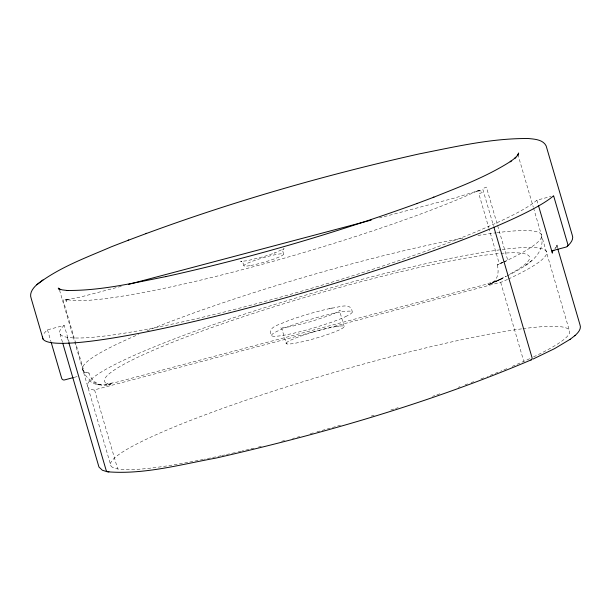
<?xml version="1.0" encoding="UTF-8"?>
<svg xmlns="http://www.w3.org/2000/svg" width="611" height="611" viewBox="0 0 611 611"><rect width="100%" height="100%" fill="white"/><g stroke="black" fill="none" stroke-linecap="round" stroke-linejoin="round"><path stroke-width="0.46" stroke-dasharray="3.06 2.29" d="M286.185 343.161L286.643 342.565A30.596 3.361 -16.3 0 1 288.331 341.404L290.057 340.487A30.527 3.353 -16.3 0 1 293.555 338.914L296.35 337.776A30.565 3.353 -16.3 0 1 301.215 335.981L304.721 334.775A30.764 3.376 -16.3 0 1 310.319 332.98L312.19 332.407M507.336 275.92C522.13 267.908 545.432 257.178 541.667 236.587M554.849 248.822L556.14 247.463L555.773 247.944L557.156 245.042L556.957 246.829L556.506 244.461L557.568 248.097M525.193 265.67L533.227 259.431M121.261 286.322L80.683 296.992L65.415 299.986L67.531 299.757L66.423 300.375L66.546 302.613L65.553 299.23L62.895 299.306L84.31 372.542L89.023 373.107A17.727 17.238 -78.8 0 0 110.499 384.747L105.588 384.159L116.747 382.158L485.241 284.543L502.731 278.578L491.84 283.336L506.504 276.332M345.475 316.674L348.171 315.329A42.48 4.659 -16.3 0 0 350.989 313.611L351.974 312.687A42.426 4.659 -16.3 0 0 352.089 311.686L351.249 311.289A42.365 4.651 -16.3 0 0 348.629 311.121L346.04 311.297A42.472 4.659 -16.3 0 0 340.976 311.984L336.928 312.717A42.663 4.682 -16.3 0 0 329.986 314.199L327.496 314.78A42.144 4.621 -16.3 0 0 319.744 316.735L305.126 320.928A42.617 4.674 -16.3 0 0 297.374 323.418L292.478 325.098A42.419 4.651 -16.3 0 0 285.727 327.595L281.808 329.184A42.38 4.651 -16.3 0 0 276.959 331.376L274.538 332.659A42.449 4.659 -16.3 0 0 272.2 334.27L271.559 335.095A42.518 4.667 -16.3 0 0 271.941 335.943M503.097 262.234L497.247 264.968L502.922 262.486M503.846 261.882L508.383 259.767A239.13 26.242 -16.3 0 0 496.85 232.692M497.247 264.96A17.727 13.862 65.7 0 1 488.456 284.627L498.767 279.823A221.396 24.295 -16.3 0 0 506.175 276.103M477.046 191.136L463.291 197.208A239.13 26.242 -16.3 0 1 73.205 300.543L67.271 299.688M503.731 262.127L507.787 260.355L486.371 187.119L482.629 188.646L493.619 226.269M488.456 284.627L499.47 279.823L497.736 280.525M508.367 279.028A239.13 26.242 -16.3 0 0 356.572 280.808A239.13 26.242 -16.3 0 0 93.964 390.009L502.189 281.862A239.13 26.242 -16.3 0 0 507.504 279.426M479.123 190.433L479.52 190.281L455.073 197.888L379.462 217.921M479.52 190.281L476.336 191.464L480.399 190.708L482.667 192.381L478.841 193.794L488.922 228.27M502.326 262.516L499.263 263.647L489.182 229.171M44.076 333.461A268.68 29.481 -16.3 0 1 47.505 329.825L64.201 325.396L69.234 342.595M64.201 325.396A250.953 27.541 -16.3 0 0 66.454 337.157L72.335 337.86A250.953 27.541 -16.3 0 0 481.697 229.423L494.864 223.672A250.953 27.541 -16.3 0 0 536.901 200.179L550.962 196.452M74.175 377.369L76.795 376.674A2.36 2.291 48.5 0 1 77.398 376.597M329.917 308.517C314.718 311.916 299.741 316.33 285.192 321.882C280.059 324.701 266.847 326.725 271.513 335.439M331.788 308.12C338.005 307.799 351.249 301.475 352.234 311.969M329.596 308.586L332.14 308.043M112.073 383.265C104.412 385.312 95.179 386.427 88.969 380.286M336.096 326.549L333.194 327.076A30.81 3.383 -16.3 0 0 328.176 328.145L326.389 328.558A30.092 3.299 -16.3 0 0 320.844 329.955M66.141 299.833L67.05 299.734M339.747 326.053L341.595 325.923A30.519 3.345 -16.3 0 1 343.474 326.045L344.077 326.327A30.573 3.353 -16.3 0 1 343.993 327.053L343.29 327.71A30.634 3.361 -16.3 0 1 341.259 328.955L339.334 329.917A30.657 3.368 -16.3 0 1 335.592 331.536L332.659 332.682A30.665 3.368 -16.3 0 1 327.633 334.492L325.869 335.095A30.497 3.345 -16.3 0 1 319.614 337.104L315.719 338.257A34.468 3.781 -16.3 0 1 303.598 341.473L295.503 343.191A30.672 3.368 -16.3 0 1 291.607 343.787L289.561 343.985A30.665 3.368 -16.3 0 1 287.33 343.985L286.483 343.779M96.759 384.54L101.571 385.113C93.552 383.296 85.563 378.339 82.943 370.151M89.023 373.107L85.12 371.893A239.13 26.242 -16.3 0 1 138.59 334.408M110.507 384.754L106.887 383.632A221.396 24.295 -16.3 0 1 245.546 315.94A221.396 24.295 -16.3 0 1 500.111 253.443M271.971 335.951L273.155 336.241A42.518 4.667 -16.3 0 0 276.241 336.249L279.105 335.966A42.518 4.667 -16.3 0 0 284.512 335.134L286.559 334.752A42.144 4.621 -16.3 0 0 293.486 333.285A46.207 5.071 -16.3 0 0 315.093 327.565L329.222 323.036A42.518 4.667 -16.3 0 0 336.187 320.523L340.289 318.919A42.48 4.659 -16.3 0 0 345.398 316.712M536.901 200.179L538.222 204.7M517.838 154.316L533.258 207.045M533.525 207.954L569.231 330.077M500.722 282.503L523.78 361.353M344.184 326.534L339.777 311.526L340.266 310.144L336.89 312.274L330.352 315.108L310.762 321.638L290.996 326.549L284.176 327.603L280.51 327.519L281.87 328.756L286.154 343.405M283.55 254.069L282.756 250.922L283.199 249.143L282.84 249.891L284.092 248.616L274.568 253.061L275.026 252.893L263.616 256.651L247.363 260.698L240.933 261.409L241.811 261.493L240.719 261.149L242.911 262.73L243.934 265.808M94.613 390.085L117.671 468.935M59.542 290.141L74.435 341.06M74.695 341.969L110.942 465.903M67.248 337.249L68.577 341.809M60.077 334.057L62.475 342.252M47.505 329.825L50.98 341.702M500.967 253.366A221.396 24.295 -16.3 0 1 507.688 275.309M147.106 330.841A239.13 26.242 -16.3 0 1 463.535 237.992M478.001 235.464A239.13 26.242 -16.3 0 1 495.926 232.806M523.001 328.68A239.13 26.242 -16.3 0 1 533.113 357.091M529.699 358.688A239.13 26.242 -16.3 0 1 525.246 360.719L512.705 366.195A239.13 26.242 -16.3 0 1 510.208 367.249M506.802 368.67A239.13 26.242 -16.3 0 1 500.646 371.19M497.996 372.259A239.13 26.242 -16.3 0 1 487.425 376.429M483.782 377.835A239.13 26.242 -16.3 0 1 478.795 379.737M473.693 381.654A239.13 26.242 -16.3 0 1 471.112 382.623M467.629 383.907A239.13 26.242 -16.3 0 1 465.116 384.831M460.03 386.679A239.13 26.242 -16.3 0 1 458.319 387.298M439.805 393.828A239.13 26.242 -16.3 0 1 432.527 396.325M398.151 407.674A239.13 26.242 -16.3 0 1 395.508 408.515M393.736 409.08A239.13 26.242 -16.3 0 1 390.192 410.202M374.069 415.213A239.13 26.242 -16.3 0 1 370.465 416.312M340.495 425.203A239.13 26.242 -16.3 0 1 315.039 432.382M313.229 432.878A239.13 26.242 -16.3 0 1 309.617 433.871M299.711 436.544A239.13 26.242 -16.3 0 1 297.022 437.262M294.349 437.972A239.13 26.242 -16.3 0 1 292.562 438.438M284.573 440.531A239.13 26.242 -16.3 0 1 281.045 441.44M261.279 446.404A239.13 26.242 -16.3 0 1 256.811 447.489M254.023 448.168A239.13 26.242 -16.3 0 1 242.086 450.987M241.177 451.201A239.13 26.242 -16.3 0 1 235.655 452.468M234.716 452.682A239.13 26.242 -16.3 0 1 225.451 454.752M224.543 454.951A239.13 26.242 -16.3 0 1 221.816 455.546M220.915 455.745A239.13 26.242 -16.3 0 1 204.265 459.228M203.318 459.419A239.13 26.242 -16.3 0 1 188.639 462.244M187.707 462.412A239.13 26.242 -16.3 0 1 122.62 469.531L117.022 468.858A239.13 26.242 -16.3 0 1 240.642 402.061A239.13 26.242 -16.3 0 1 522.061 328.81M286.452 343.772A30.665 3.368 -16.3 0 1 286.154 343.153M312.168 332.338A30.497 3.345 -16.3 0 1 320.813 329.894M335.997 326.541A30.573 3.353 -16.3 0 1 339.64 326.045M250.655 265.495A20.667 2.268 -16.3 0 0 283.206 254.779A20.667 2.268 -16.3 0 0 257.368 259.545A20.667 2.268 -16.3 0 0 250.655 265.495"/><path stroke-width="0.92" d="M518.22 154.148L518.67 153.002L517.341 155.782L518.067 154.804L514.989 158.073L515.928 157.34L510.177 161.8L511.094 161.083C486.921 176.64 459.785 186.775 433.222 197.422L433.909 197.162L416.824 203.585L417.435 203.356C335.256 233.112 251.167 257.674 165.848 276.615L166.498 276.47C133.618 282.962 100.471 290.836 66.767 290.462M567.214 246.432C570.246 243.606 574.187 239.436 572.179 234.914L546.158 145.922C543.003 139.568 534.732 139.155 528.568 138.544C491.725 138.132 455.508 146.732 419.566 153.835L418.909 153.972C314.367 177.45 211.177 207.732 111.362 246.791C85.807 257.827 58.885 267.473 36.729 284.764C32.963 288.117 29.053 293.242 31.222 298.535L43.083 339.097M574.76 335.745C577.823 333.064 581.848 328.947 579.9 324.472L557.835 249.005M42.953 279.937L36.729 284.764M533.021 359.069L554.666 348.583L570.254 339.227M569.796 339.586L575.234 335.378M531.295 359.826C429.877 402.87 323.494 433.527 216.202 458.029L215.874 458.097C180.306 464.566 144.219 474.701 107.788 471.807M128.066 240.222L128.761 239.97M145.983 233.494L146.594 233.265M128.638 284.367L371.16 220.12M73.297 377.598L64.552 379.92A2.36 2.291 48.5 0 1 61.665 378.255L51.248 342.618M551.718 250.869L566.191 247.035A2.36 2.291 48.5 0 0 567.764 244.186L553.597 195.757A268.68 29.481 -16.3 0 1 272.407 301.429A268.68 29.481 -16.3 0 1 42.594 336.554M67.936 290.569L62.276 289.889L58.335 288.667L60.458 289.813M107.009 471.707L102.358 470.233L98.951 467.01L62.742 343.168M58.274 288.064L59.733 289.232M538.482 205.609L552.375 253.122A2.36 2.291 48.5 0 1 553.948 250.273M493.887 227.177L531.967 357.397A2.36 1.78 66.4 0 1 530.86 359.994M68.844 342.718L106.123 470.203A2.36 2.276 -83.2 0 0 108.964 471.753"/></g></svg>
